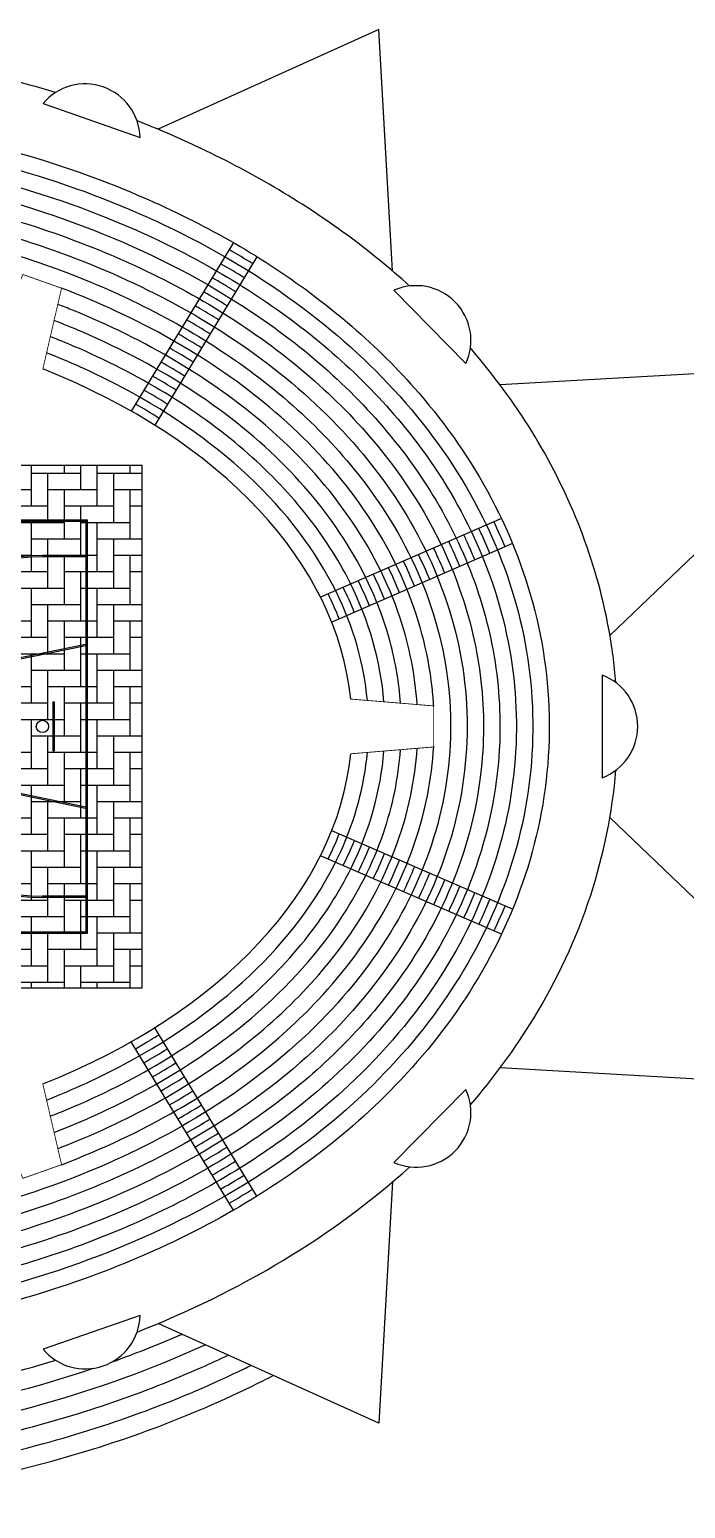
# Model space of a CAD drawing. Header units: inches. Extents: x 78 to 302, y -105 to 74.
# Drawn here: x 210.5 to 234.5, y -38.4 to 15.6 of the extents above; entities that cross this region are included whole.
import ezdxf

# ---------------------------------------------------------------- set-up
doc = ezdxf.new("R2010")
doc.units = ezdxf.units.IN
doc.header["$LTSCALE"] = 0.05
doc.header["$MEASUREMENT"] = 0
for name, color, linetype in [('Duela', 252, 'Continuous'), ('Escaleras', 4, 'Continuous'), ('rayas', 7, 'Continuous')]:
    doc.layers.add(name, color=color, linetype=linetype)

msp = doc.modelspace()

# ---------------------------------------------------------------- hatches: boundary and pattern name
at = {"layer": 'Duela'}
h = msp.add_hatch(dxfattribs=at)
h.set_pattern_fill('AR-HBONE', color=256, scale=0.15, angle=45, style=0)
h.paths.add_polyline_path([(214.6443, -0.29443), (182.4443, -0.29443), (182.4443, -19.39443), (214.6443, -19.39443)])

# ---------------------------------------------------------------- linework, layer by layer
for p, q in [((182.4443, -0.29443), (214.6443, -0.29443)), ((214.6443, -19.39443), (214.6443, -0.29443)), ((182.4443, -19.39443), (214.6443, -19.39443))]:
    msp.add_line(p, q, dxfattribs=at)
at = {"layer": 'Escaleras'}
for p, q in [((217.9728, 7.83527), (214.23883, 1.67635)), ((218.83055, 7.32118), (215.09756, 1.16387)), ((227.7606, -2.24737), (221.15275, -5.12044)), ((228.16566, -3.16169), (221.56216, -6.03287)), ((228.16535, -16.52703), (221.56216, -13.65599)), ((227.76012, -17.44128), (221.15275, -14.56842)), ((218.83066, -27.01022), (215.09756, -20.85273)), ((217.97266, -27.52389), (214.23883, -21.36521))]:
    msp.add_line(p, q, dxfattribs=at)
for points in [[(218.67523, 7.06498), (218.39283, 7.24071), (218.10683, 7.41203), (217.8174, 7.57894)], [(218.36398, 6.5516), (218.08171, 6.72728), (217.79566, 6.89853), (217.50602, 7.06535)], [(217.11961, 4.49909), (216.83809, 4.67469), (216.55192, 4.84578), (216.26134, 5.01234)], [(216.80849, 3.98592), (216.5272, 4.1615), (216.24101, 4.33257), (215.95018, 4.49909)], [(216.49739, 3.47279), (216.21635, 3.64834), (215.93013, 3.81938), (215.63901, 3.98584)], [(216.18621, 2.95952), (215.90542, 3.13503), (215.61918, 3.30604), (215.32776, 3.47245)], [(215.87513, 2.44641), (215.59463, 2.62189), (215.30836, 2.79287), (215.01662, 2.95925)], [(215.56396, 1.93316), (215.28377, 2.10859), (214.99747, 2.27955), (214.70538, 2.44588)], [(215.25296, 1.42018), (214.97308, 1.59552), (214.68672, 1.76641), (214.39424, 1.93268)], [(227.89046, -3.28134), (227.76367, -2.97275), (227.6285, -2.66785), (227.48534, -2.36706)], [(226.2394, -3.99922), (226.11343, -3.69077), (225.97803, -3.38596), (225.8336, -3.08523)], [(223.48818, -5.19544), (223.3642, -4.88765), (223.22823, -4.58307), (223.08062, -4.28221)], [(224.03843, -4.95619), (223.91386, -4.64827), (223.7779, -4.34369), (223.63099, -4.04291)], [(224.58862, -4.71697), (224.46366, -4.40886), (224.32788, -4.10421), (224.18169, -3.80347)], [(222.38721, -5.67414), (222.26437, -5.36681), (222.12815, -5.06232), (221.97886, -4.76125)], [(222.93767, -5.4348), (222.81423, -5.12721), (222.67815, -4.82267), (222.52976, -4.52172)], [(221.83686, -5.91343), (221.71466, -5.60644), (221.57827, -5.30204), (221.42793, -5.0008)], [(221.4279, -14.68805), (221.57843, -14.38689), (221.71502, -14.08257), (221.83732, -13.77563)], [(221.97876, -14.92756), (222.12823, -14.62658), (222.26467, -14.32219), (222.38767, -14.01492)], [(222.52963, -15.16708), (222.67808, -14.86625), (222.81426, -14.56173), (222.93777, -14.2541)], [(223.08028, -15.4065), (223.228, -15.1058), (223.36413, -14.80132), (223.48822, -14.49343)], [(223.63111, -15.646), (223.77808, -15.34536), (223.91408, -15.04083), (224.03865, -14.73276)], [(225.28329, -16.36436), (225.42839, -16.06377), (225.56402, -15.75912), (225.68971, -15.45064)], [(225.83378, -16.60371), (225.97839, -16.30307), (226.11397, -15.99837), (226.24002, -15.68991)], [(226.3844, -16.84312), (226.52853, -16.54248), (226.66402, -16.23776), (226.79039, -15.92921)], [(226.93469, -17.08238), (227.07839, -16.78162), (227.21381, -16.47685), (227.34047, -16.16838)], [(227.48518, -17.32174), (227.6285, -17.02097), (227.76386, -16.71619), (227.89081, -16.40767)], [(214.70532, -22.13463), (214.99743, -21.96833), (215.28375, -21.7974), (215.56395, -21.622)], [(215.01644, -22.64781), (215.30817, -22.48141), (215.59443, -22.31041), (215.87492, -22.13492)], [(215.32754, -23.16095), (215.61896, -22.99453), (215.9052, -22.82351), (216.18598, -22.648)], [(215.63869, -23.67417), (215.92977, -23.50768), (216.21596, -23.33659), (216.49698, -23.16097)], [(215.9496, -24.187), (216.24045, -24.02051), (216.52665, -23.84945), (216.80794, -23.67388)], [(216.26078, -24.70026), (216.55135, -24.53369), (216.83751, -24.36259), (217.11903, -24.18699)], [(216.57194, -25.2135), (216.86226, -25.04687), (217.1484, -24.87574), (217.43012, -24.70012)], [(216.88309, -25.72672), (217.17318, -25.56004), (217.4593, -25.38888), (217.74122, -25.21326)], [(217.19437, -26.24015), (217.48423, -26.07339), (217.77031, -25.90217), (218.05239, -25.7265)], [(217.81685, -27.26689), (218.10632, -27.10002), (218.39236, -26.92875), (218.67477, -26.75308)]]:
    msp.add_open_spline(points, degree=3, dxfattribs=at)
for points, knots in [([(218.05286, 6.03843), (217.94664, 6.10456), (217.83986, 6.17006), (217.55478, 6.34234), (217.37552, 6.44804), (217.19479, 6.552)], [10.228269005, 10.228269005, 10.228269005, 10.228269005, 10.2431159304, 10.2431159304, 10.2677046904, 10.2677046904, 10.2677046904, 10.2677046904]), ([(217.74178, 5.52533), (217.46547, 5.69745), (217.18516, 5.86526), (216.89527, 6.03209), (216.88946, 6.03543), (216.88364, 6.03878)], [10.2279817083, 10.2279817083, 10.2279817083, 10.2279817083, 10.2674536651, 10.2674536651, 10.2682614449, 10.2682614449, 10.2682614449, 10.2682614449]), ([(217.43069, 5.01221), (217.21759, 5.14504), (217.00199, 5.2753), (216.71374, 5.44409), (216.64324, 5.48496), (216.57249, 5.52556)], [10.2276780085, 10.2276780085, 10.2276780085, 10.2276780085, 10.2588090155, 10.2588090155, 10.2688401206, 10.2688401206, 10.2688401206, 10.2688401206]), ([(227.34012, -3.52063), (227.24432, -3.28701), (227.14353, -3.05552), (227.00403, -2.7528), (226.96965, -2.6795), (226.93477, -2.60644)], [9.6840327126, 9.6840327126, 9.6840327126, 9.6840327126, 9.7143668132, 9.7143668132, 9.7241016852, 9.7241016852, 9.7241016852, 9.7241016852]), ([(226.78975, -3.75993), (226.71832, -3.58536), (226.64398, -3.41198), (226.5076, -3.10776), (226.4467, -2.97641), (226.38418, -2.84584)], [9.6835081751, 9.6835081751, 9.6835081751, 9.6835081751, 9.7069693639, 9.7069693639, 9.7249789548, 9.7249789548, 9.7249789548, 9.7249789548]), ([(225.13889, -4.47772), (225.01579, -4.17483), (224.88272, -3.87539), (224.73751, -3.57458), (224.73496, -3.5693), (224.7324, -3.56402)], [9.6816960522, 9.6816960522, 9.6816960522, 9.6816960522, 9.7271932225, 9.7271932225, 9.7280063414, 9.7280063414, 9.7280063414, 9.7280063414]), ([(225.68923, -4.23843), (225.57476, -3.95742), (225.45208, -3.67942), (225.30877, -3.37803), (225.29596, -3.35129), (225.28308, -3.32459)], [9.6823476478, 9.6823476478, 9.6823476478, 9.6823476478, 9.7229594914, 9.7229594914, 9.7269187644, 9.7269187644, 9.7269187644, 9.7269187644]), ([(224.18187, -15.88547), (224.309, -15.62424), (224.42829, -15.36), (224.55615, -15.05271), (224.5727, -15.01243), (224.58906, -14.97208)], [9.1204132458, 9.1204132458, 9.1204132458, 9.1204132458, 9.1622836487, 9.1622836487, 9.1685900504, 9.1685900504, 9.1685900504, 9.1685900504]), ([(224.73259, -16.12492), (224.78957, -16.00735), (224.84504, -15.88916), (224.98291, -15.58547), (225.06306, -15.39908), (225.13933, -15.21133)], [9.1215999478, 9.1215999478, 9.1215999478, 9.1215999478, 9.139712738, 9.139712738, 9.1679021203, 9.1679021203, 9.1679021203, 9.1679021203]), ([(214.39441, -21.62181), (214.55732, -21.52923), (214.71832, -21.4352), (215.00385, -21.26382), (215.12912, -21.18698), (215.2531, -21.10927)], [2.2926510389, 2.2926510389, 2.2926510389, 2.2926510389, 2.3197073732, 2.3197073732, 2.3412331336, 2.3412331336, 2.3412331336, 2.3412331336]), ([(217.50551, -26.75336), (217.52441, -26.74247), (217.54329, -26.73157), (217.83244, -26.56419), (218.09962, -26.40386), (218.3635, -26.23966)], [8.5823327033, 8.5823327033, 8.5823327033, 8.5823327033, 8.5848535015, 8.5848535015, 8.6209618721, 8.6209618721, 8.6209618721, 8.6209618721])]:
    msp.add_open_spline(points, degree=3, knots=knots, dxfattribs=at)
at = {"layer": 'rayas'}
for p, q in [((211.02018, 12.91528), (214.56092, 11.68008)), ((223.83233, 6.09239), (226.45897, 3.41596)), ((198.5693, -2.29443), (212.6443, -2.29443)), ((198.5693, -2.34443), (212.5943, -2.34443)), ((212.5943, -17.34443), (212.5943, -2.34443)), ((212.6443, -17.39443), (212.6443, -2.29443)), ((212.6193, -3.59443), (210.9993, -3.59443)), ((212.6193, -3.64443), (210.9993, -3.64443)), ((212.5693, -6.84443), (206.7693, -8.04443)), ((212.57943, -6.89339), (206.7943, -8.09032)), ((231.43975, -7.96947), (231.43974, -11.71947)), ((211.3743, -8.94443), (211.3743, -10.73796)), ((211.3743, -8.94443), (211.4243, -8.94443)), ((211.4243, -8.94443), (211.4243, -10.73796)), ((211.3743, -10.73796), (211.4243, -10.73796)), ((212.5693, -12.84443), (206.7693, -11.64443)), ((212.57943, -12.79547), (206.7943, -11.59854)), ((212.6193, -16.04443), (210.9993, -16.04443)), ((212.6193, -16.09443), (210.9993, -16.09443)), ((198.5693, -17.34443), (212.5943, -17.34443)), ((198.5693, -17.39443), (212.6443, -17.39443)), ((226.463, -23.10943), (223.82807, -25.7777)), ((214.56283, -31.37381), (211.01875, -32.59937))]:
    msp.add_line(p, q, dxfattribs=at)
for points in [[(223.7786, 6.80264), (223.27765, 15.62081), (215.22067, 11.97585)], [(231.72257, -6.52211), (242.13371, 3.45679), (227.70867, 2.63701)], [(231.72257, -13.16675), (242.13371, -23.14565), (227.70867, -22.32587)], [(223.7786, -26.4915), (223.27765, -35.30967), (215.22067, -31.6647)]]:
    msp.add_lwpolyline(points, dxfattribs=at)
at = {"layer": 'rayas', "const_width": 0.03}
for points in [[(211.01183, 3.21767), (211.69565, 6.16982), (210.28137, 6.67177), (209.12812, 3.89319)], [(222.2565, -8.84443), (225.28508, -9.09443), (225.28514, -10.59443), (222.2565, -10.84443)], [(211.01183, -22.90652), (211.69565, -25.85868), (210.28137, -26.36062), (209.12812, -23.58204)]]:
    msp.add_lwpolyline(points, dxfattribs=at)
at = {"layer": 'rayas'}
msp.add_circle((210.9993, -9.84443), 0.225, dxfattribs=at)
for centre, radius, start, end in [((212.55836, 11.6321), 2.00313, 1.372518, 140.164552), ((224.64254, 4.26043), 2.00313, 335.06598, 113.858014), ((210.94309, -9.84443), 6.25025, 89.480613, 270.519387), ((210.94309, -9.84443), 6.20025, 89.480613, 270.519387), ((230.73483, -9.84447), 2.00313, 290.603837, 69.39587), ((224.64396, -23.94826), 2.00313, 245.964098, 24.756132), ((212.56041, -31.32039), 2.00313, 219.679596, 358.47163)]:
    msp.add_arc(centre, radius, start, end, dxfattribs=at)
for start_param, end_param in [(3.20681275, 4.16006458), (2.12312073, 3.07637256)]:
    msp.add_ellipse((198.5443, -9.84443), major_axis=(-23.76273, 0), ratio=0.64569911, start_param=start_param, end_param=end_param, dxfattribs=at)
for points, knots in [([(211.47955, 13.31991), (211.15296, 13.41905), (210.82472, 13.51423), (208.38492, 14.1894), (206.21279, 14.61165), (202.72011, 15.02841), (201.41797, 15.12758), (200.113, 15.1717)], [4.272538606, 4.272538606, 4.272538606, 4.272538606, 4.307275551, 4.307275551, 4.529549328, 4.529549328, 4.660093969, 4.660093969, 4.660093969, 4.660093969]), ([(167.58157, -9.84443), (167.58157, -11.17899), (167.73852, -12.50426), (168.64916, -16.37899), (169.83667, -18.77349), (172.9915, -22.97349), (174.94379, -24.76889), (180.2216, -28.3979), (183.78893, -29.9579), (191.38807, -31.99015), (195.42436, -32.46025), (202.48413, -32.31559), (205.51417, -31.93731), (211.36314, -30.54679), (214.17928, -29.52888), (219.34564, -26.84411), (221.7014, -25.17703), (224.79054, -22.05438), (225.77627, -20.83745), (227.45042, -18.19525), (228.13689, -16.77217), (229.11868, -13.77842), (229.41399, -12.21255), (229.55975, -9.04429), (229.40945, -7.44759), (228.68855, -4.37116), (228.12161, -2.89012), (226.65559, -0.12352), (225.75819, 1.16514), (223.23694, 4.08138), (221.4689, 5.58867), (217.57656, 8.16516), (215.44782, 9.23518), (208.63292, 11.83257), (203.56648, 12.70361), (193.42828, 12.69219), (188.364, 11.81106), (181.45308, 9.15583), (179.23321, 8.01952), (175.60373, 5.54143), (174.12005, 4.28458), (171.72399, 1.68), (170.75827, 0.378), (169.35576, -2.0988), (168.84764, -3.23038), (168.07367, -5.58761), (167.80723, -6.81018), (167.61333, -8.64613), (167.58157, -9.2447), (167.58157, -9.84443)], [0, 0, 0, 0, 0.15072862, 0.15072862, 0.45218586, 0.45218586, 0.7536431, 0.7536431, 1.17799941, 1.17799941, 1.60235572, 1.60235572, 1.92376819, 1.92376819, 2.2484611, 2.2484611, 2.57315401, 2.57315401, 2.75278641, 2.75278641, 2.93241882, 2.93241882, 3.11205123, 3.11205123, 3.29168363, 3.29168363, 3.47131604, 3.47131604, 3.65094844, 3.65094844, 3.91481199, 3.91481199, 4.17867555, 4.17867555, 4.71402068, 4.71402068, 5.24936581, 5.24936581, 5.52574649, 5.52574649, 5.7469954, 5.7469954, 5.932487, 5.932487, 6.07396896, 6.07396896, 6.21545092, 6.21545092, 6.28318531, 6.28318531, 6.28318531, 6.28318531]), ([(168.18157, -9.84443), (168.18157, -11.14687), (168.33651, -12.44075), (169.23617, -16.22417), (170.41008, -18.56483), (173.53804, -22.67364), (175.47805, -24.4329), (180.76829, -28.0077), (184.37445, -29.54144), (192.05873, -31.49406), (196.14012, -31.90967), (204.22712, -31.60234), (208.2308, -30.88296), (213.98262, -28.89392), (215.94365, -28.00967), (219.54337, -25.91656), (221.18902, -24.71525), (223.82178, -22.24165), (224.87282, -21.03098), (226.62679, -18.44543), (227.34064, -17.07839), (228.39409, -14.19626), (228.73086, -12.68191), (228.97575, -9.60888), (228.87905, -8.05035), (228.26693, -5.03203), (227.75398, -3.57179), (226.31882, -0.69185), (225.36249, 0.71041), (223.14811, 3.26162), (221.88806, 4.41426), (217.60163, 7.62888), (214.18019, 9.26879), (206.81683, 11.48653), (202.87389, 12.06225), (194.96709, 12.13038), (191.00589, 11.6236), (184.90384, 9.91183), (182.61605, 9.02146), (178.60354, 6.91676), (176.84343, 5.74849), (174.00288, 3.31347), (172.85666, 2.11062), (170.88122, -0.52799), (170.05312, -1.9645), (168.81518, -5.02368), (168.40953, -6.64867), (168.2059, -8.8146), (168.18157, -9.32911), (168.18157, -9.84443)], [0, 0, 0, 0, 0.15247435, 0.15247435, 0.45742304, 0.45742304, 0.76237173, 0.76237173, 1.19583595, 1.19583595, 1.62930016, 1.62930016, 2.06276438, 2.06276438, 2.30396781, 2.30396781, 2.53956567, 2.53956567, 2.72843521, 2.72843521, 2.90956044, 2.90956044, 3.09068566, 3.09068566, 3.27181088, 3.27181088, 3.45293611, 3.45293611, 3.65262186, 3.65262186, 3.85230761, 3.85230761, 4.27562567, 4.27562567, 4.69894373, 4.69894373, 5.12226179, 5.12226179, 5.39465257, 5.39465257, 5.63755551, 5.63755551, 5.83265632, 5.83265632, 6.02775713, 6.02775713, 6.22285793, 6.22285793, 6.28318531, 6.28318531, 6.28318531, 6.28318531]), ([(224.4077, 6.24974), (223.68206, 6.90696), (222.92191, 7.52435), (220.41311, 9.36683), (218.55775, 10.44931), (215.89907, 11.69362), (215.18041, 12.00201), (214.45083, 12.28867)], [3.760863711, 3.760863711, 3.760863711, 3.760863711, 3.862727998, 3.862727998, 4.085001775, 4.085001775, 4.165396813, 4.165396813, 4.165396813, 4.165396813]), ([(168.78157, -9.84443), (168.78157, -11.11471), (168.93453, -12.37722), (169.8235, -16.06939), (170.98426, -18.35661), (174.08749, -22.37518), (176.01699, -24.09894), (180.37621, -26.99013), (182.80964, -28.15936), (189.19149, -30.35883), (193.3243, -31.07177), (201.651, -31.27687), (205.83703, -30.76922), (212.15788, -28.97788), (214.46868, -28.06158), (218.55184, -25.86492), (220.35451, -24.6203), (223.24554, -21.99677), (224.40163, -20.68181), (226.20001, -17.98168), (226.88724, -16.62838), (227.85508, -13.85934), (228.15361, -12.45159), (228.36789, -9.6005), (228.27946, -8.157), (227.72822, -5.35298), (227.26698, -3.99139), (226.03372, -1.4221), (225.26287, -0.21221), (222.97623, 2.66141), (221.28438, 4.19829), (217.49775, 6.8335), (215.40004, 7.93418), (209.21946, 10.37798), (204.84309, 11.26331), (195.97625, 11.6512), (191.4888, 11.15088), (184.0838, 9.04652), (181.03338, 7.70987), (176.60885, 4.81878), (175.01882, 3.49883), (172.61019, 0.86303), (171.69886, -0.37818), (170.32791, -2.83312), (169.81946, -4.01836), (169.08846, -6.48442), (168.86625, -7.76143), (168.78826, -9.31441), (168.78157, -9.57934), (168.78157, -9.84443)], [0, 0, 0, 0, 0.15434907, 0.15434907, 0.4630472, 0.4630472, 0.77174534, 0.77174534, 1.08044347, 1.08044347, 1.53254259, 1.53254259, 1.98464172, 1.98464172, 2.26543704, 2.26543704, 2.52328754, 2.52328754, 2.73515017, 2.73515017, 2.91932473, 2.91932473, 3.0936077, 3.0936077, 3.26789068, 3.26789068, 3.44217365, 3.44217365, 3.61645662, 3.61645662, 3.88955074, 3.88955074, 4.16264486, 4.16264486, 4.64482298, 4.64482298, 5.1270011, 5.1270011, 5.50386167, 5.50386167, 5.75002432, 5.75002432, 5.93690162, 5.93690162, 6.09393825, 6.09393825, 6.25097487, 6.25097487, 6.28318531, 6.28318531, 6.28318531, 6.28318531]), ([(169.38157, -9.84443), (169.38157, -11.0826), (169.53261, -12.31379), (170.41128, -15.91498), (171.55956, -18.14932), (174.64077, -22.07882), (176.56192, -23.76783), (180.91615, -26.59802), (183.35238, -27.73995), (189.41946, -29.76024), (193.17958, -30.41715), (201.68342, -30.73315), (206.43758, -30.11459), (213.70787, -27.78341), (216.45479, -26.48589), (221.2703, -23.19513), (223.34525, -21.19837), (225.75257, -17.56376), (226.44658, -16.15907), (227.40825, -13.20904), (227.675, -11.66494), (227.72389, -8.94771), (227.60995, -7.78037), (227.12705, -5.50503), (226.75889, -4.39408), (225.80136, -2.27193), (225.21297, -1.25899), (223.17551, 1.6043), (221.45901, 3.27653), (216.33254, 7.00671), (212.52872, 8.67796), (205.14448, 10.52367), (201.66635, 10.9258), (194.72089, 10.86712), (191.25512, 10.40888), (185.2231, 8.78371), (182.59831, 7.73739), (178.60592, 5.47957), (177.10337, 4.42523), (174.41159, 2.03992), (173.22293, 0.70868), (171.4003, -2.01516), (170.7143, -3.37344), (169.76692, -6.14962), (169.4866, -7.55907), (169.38975, -9.26937), (169.38157, -9.55678), (169.38157, -9.84443)], [0, 0, 0, 0, 0.15637571, 0.15637571, 0.46912712, 0.46912712, 0.78187853, 0.78187853, 1.09462994, 1.09462994, 1.51329184, 1.51329184, 2.03186396, 2.03186396, 2.38451783, 2.38451783, 2.7371717, 2.7371717, 2.93375287, 2.93375287, 3.13033405, 3.13033405, 3.27772113, 3.27772113, 3.42510821, 3.42510821, 3.57249529, 3.57249529, 3.86726944, 3.86726944, 4.34283578, 4.34283578, 4.72524113, 4.72524113, 5.10764648, 5.10764648, 5.43181694, 5.43181694, 5.65347047, 5.65347047, 5.875124, 5.875124, 6.06647788, 6.06647788, 6.24685665, 6.24685665, 6.28318531, 6.28318531, 6.28318531, 6.28318531]), ([(169.98157, -9.84443), (169.98157, -11.05061), (170.13077, -12.25062), (170.99972, -15.76138), (172.13641, -17.9436), (175.19912, -21.78552), (177.11468, -23.44068), (181.47039, -26.21027), (183.91306, -27.32443), (189.83104, -29.22105), (193.40937, -29.82724), (201.89611, -30.13797), (206.82418, -29.45162), (214.20022, -26.92235), (216.93228, -25.5416), (221.04914, -22.50203), (222.6017, -20.99574), (224.69373, -18.16315), (225.39819, -16.93775), (226.4668, -14.3561), (226.83033, -12.99941), (227.13591, -10.4777), (227.14178, -9.31973), (226.88126, -7.03622), (226.61787, -5.91113), (225.68568, -3.27507), (224.89266, -1.81056), (222.53828, 1.41271), (220.79934, 3.05941), (216.81583, 5.85975), (214.56981, 7.0153), (208.59299, 9.25567), (204.66351, 10.0385), (196.68675, 10.44846), (192.6425, 10.07428), (186.30111, 8.49894), (183.86162, 7.60774), (179.83909, 5.55551), (178.18146, 4.48304), (175.228, 2.02701), (173.93035, 0.64052), (171.82259, -2.42207), (171.01364, -4.09984), (170.16712, -7.1654), (169.98157, -8.50192), (169.98157, -9.84443)], [0, 0, 0, 0, 0.15858416, 0.15858416, 0.47575249, 0.47575249, 0.79292082, 0.79292082, 1.11008914, 1.11008914, 1.51413105, 1.51413105, 2.05898608, 2.05898608, 2.42304122, 2.42304122, 2.69660848, 2.69660848, 2.88007687, 2.88007687, 3.06354526, 3.06354526, 3.21492362, 3.21492362, 3.36630199, 3.36630199, 3.58245136, 3.58245136, 3.88441143, 3.88441143, 4.18637149, 4.18637149, 4.63297103, 4.63297103, 5.07957058, 5.07957058, 5.3811802, 5.3811802, 5.6230126, 5.6230126, 5.864845, 5.864845, 6.10667739, 6.10667739, 6.28318531, 6.28318531, 6.28318531, 6.28318531]), ([(170.58157, -9.84443), (170.58157, -11.01886), (170.72905, -12.18796), (171.58909, -15.60919), (172.71545, -17.74037), (175.76425, -21.49662), (177.67774, -23.11901), (182.04303, -25.82827), (184.49667, -26.91403), (190.27503, -28.68761), (193.67724, -29.24216), (200.96485, -29.49717), (204.85491, -29.08443), (211.32697, -27.39973), (214.01124, -26.33557), (218.05909, -24.0165), (219.57536, -22.9215), (222.2382, -20.45033), (223.38494, -19.07374), (225.04324, -16.31912), (225.62596, -14.97896), (226.38022, -12.19846), (226.54911, -10.75603), (226.44348, -7.88056), (226.16641, -6.45453), (225.21579, -3.72652), (224.54203, -2.42676), (222.87452, -0.00828), (221.88183, 1.11001), (219.64164, 3.15127), (218.39402, 4.07431), (214.53486, 6.4272), (211.67321, 7.60779), (205.57523, 9.21988), (202.33922, 9.65161), (195.84442, 9.73713), (192.58745, 9.39377), (186.41093, 7.94933), (183.49005, 6.85146), (179.19368, 4.44061), (177.62881, 3.32783), (175.03424, 0.9433), (173.96378, -0.30052), (172.21892, -2.99864), (171.54488, -4.45345), (170.76474, -7.23685), (170.58157, -8.5382), (170.58157, -9.84443)], [0, 0, 0, 0, 0.16101434, 0.16101434, 0.48304302, 0.48304302, 0.80507169, 0.80507169, 1.12710037, 1.12710037, 1.51661951, 1.51661951, 1.95384295, 1.95384295, 2.29661057, 2.29661057, 2.53369349, 2.53369349, 2.77077641, 2.77077641, 2.96823691, 2.96823691, 3.1656974, 3.1656974, 3.3631579, 3.3631579, 3.5606184, 3.5606184, 3.7580789, 3.7580789, 3.9555394, 3.9555394, 4.32361313, 4.32361313, 4.69168687, 4.69168687, 5.0597606, 5.0597606, 5.42783434, 5.42783434, 5.67078099, 5.67078099, 5.88744126, 5.88744126, 6.10410152, 6.10410152, 6.28318531, 6.28318531, 6.28318531, 6.28318531]), ([(171.18157, -9.84443), (171.18157, -10.98754), (171.3275, -12.12616), (172.1798, -15.45932), (173.29758, -17.54094), (176.33858, -21.21396), (178.2546, -22.80492), (182.63981, -25.45393), (185.11016, -26.5104), (190.77107, -28.1639), (194.016, -28.66603), (200.80803, -28.87735), (204.35754, -28.52338), (211.02985, -26.91524), (214.15363, -25.6645), (218.36243, -23.06882), (219.74354, -22.00355), (222.09103, -19.68981), (223.07497, -18.45374), (224.59736, -15.86658), (225.15538, -14.52619), (225.84384, -11.75525), (225.97235, -10.32202), (225.77431, -7.47967), (225.44789, -6.07695), (224.39393, -3.40166), (223.66718, -2.13199), (221.41691, 0.85026), (219.67704, 2.4393), (215.66171, 5.13182), (213.38468, 6.23781), (207.88516, 8.13885), (204.56778, 8.78958), (197.81527, 9.23337), (194.3827, 9.02756), (187.83815, 7.77385), (184.7252, 6.72835), (179.72992, 4.12879), (177.72266, 2.7055), (174.8922, -0.11555), (173.89413, -1.39554), (172.48763, -3.86883), (172.00019, -5.02504), (171.34904, -7.40409), (171.18157, -8.62252), (171.18157, -9.84443)], [0, 0, 0, 0, 0.16372082, 0.16372082, 0.49116247, 0.49116247, 0.81860412, 0.81860412, 1.14604577, 1.14604577, 1.52257405, 1.52257405, 1.92789805, 1.92789805, 2.33322204, 2.33322204, 2.56158821, 2.56158821, 2.77839213, 2.77839213, 2.98255975, 2.98255975, 3.18672738, 3.18672738, 3.390895, 3.390895, 3.59506262, 3.59506262, 3.90791871, 3.90791871, 4.2207748, 4.2207748, 4.61074697, 4.61074697, 5.00071915, 5.00071915, 5.39069133, 5.39069133, 5.70835375, 5.70835375, 5.93103322, 5.93103322, 6.10817846, 6.10817846, 6.28318531, 6.28318531, 6.28318531, 6.28318531]), ([(225.28508, -9.10526), (225.27202, -8.87583), (225.2528, -8.64672), (225.08063, -7.09968), (224.73115, -5.80135), (223.66849, -3.32568), (222.95709, -2.14767), (221.23636, 0.04329), (220.22648, 1.05939), (216.99533, 3.70164), (214.47503, 5.11008), (211.69567, 6.16997)], [3.17857337, 3.17857337, 3.17857337, 3.17857337, 3.21305355, 3.21305355, 3.41198698, 3.41198698, 3.61092041, 3.61092041, 3.80985384, 3.80985384, 4.17893135, 4.17893135, 4.17893135, 4.17893135]), ([(224.68053, -9.04453), (224.61054, -7.97545), (224.40082, -6.91436), (223.62427, -4.56689), (222.97399, -3.30048), (221.31288, -0.93921), (220.3025, 0.15962), (217.1724, 2.86217), (214.77329, 4.28148), (211.92024, 5.43951), (211.74023, 5.51059), (211.55907, 5.58017)], [3.183583903, 3.183583903, 3.183583903, 3.183583903, 3.352111166, 3.352111166, 3.567857116, 3.567857116, 3.783603067, 3.783603067, 4.150912746, 4.150912746, 4.175468947, 4.175468947, 4.175468947, 4.175468947]), ([(224.07564, -8.99459), (224.02058, -8.24158), (223.89276, -7.49209), (223.38271, -5.59256), (222.89523, -4.45978), (221.60893, -2.31283), (220.81171, -1.29671), (217.92007, 1.64242), (215.3679, 3.31326), (212.10774, 4.71718), (211.76728, 4.85626), (211.42232, 4.98983)], [3.188507549, 3.188507549, 3.188507549, 3.188507549, 3.313330704, 3.313330704, 3.510533397, 3.510533397, 3.707736091, 3.707736091, 4.124082751, 4.124082751, 4.17185519, 4.17185519, 4.17185519, 4.17185519]), ([(223.47037, -8.94463), (223.34894, -7.45628), (222.92703, -5.98491), (221.34504, -2.82276), (220.02207, -1.18176), (216.61149, 1.75943), (214.49546, 3.04438), (211.84783, 4.17465), (211.56829, 4.28883), (211.28553, 4.39927)], [3.193924626, 3.193924626, 3.193924626, 3.193924626, 3.454016197, 3.454016197, 3.784150166, 3.784150166, 4.128055247, 4.128055247, 4.168092534, 4.168092534, 4.168092534, 4.168092534]), ([(222.86383, -8.89456), (222.74119, -7.54716), (222.35847, -6.21216), (220.98472, -3.41799), (219.89299, -1.9837), (217.13155, 0.6002), (215.46192, 1.75024), (212.80156, 3.11155), (211.99025, 3.47674), (211.14869, 3.80851)], [3.200010649, 3.200010649, 3.200010649, 3.200010649, 3.448986949, 3.448986949, 3.745620415, 3.745620415, 4.042253881, 4.042253881, 4.164163588, 4.164163588, 4.164163588, 4.164163588]), ([(231.9392, -8.24383), (231.88579, -7.58982), (231.79992, -6.93902), (231.45206, -5.03501), (231.09955, -3.80586), (230.18902, -1.45054), (229.6293, -0.32208), (228.34411, 1.80682), (227.61809, 2.81038), (226.75985, 3.82815), (226.69336, 3.90601), (226.62643, 3.98343)], [3.194475548, 3.194475548, 3.194475548, 3.194475548, 3.259382419, 3.259382419, 3.386406353, 3.386406353, 3.513430288, 3.513430288, 3.640454222, 3.640454222, 3.651042711, 3.651042711, 3.651042711, 3.651042711]), ([(211.14868, -23.49735), (212.13877, -23.10697), (213.08699, -22.67034), (215.83735, -21.19967), (217.46956, -20.02583), (220.14689, -17.40157), (221.19189, -15.95064), (222.42303, -13.24602), (222.75156, -12.02523), (222.86365, -10.79431)], [2.119022413, 2.119022413, 2.119022413, 2.119022413, 2.262453086, 2.262453086, 2.559086552, 2.559086552, 2.855720017, 2.855720017, 3.083170424, 3.083170424, 3.083170424, 3.083170424]), ([(211.28553, -24.08813), (211.50727, -24.00152), (211.72703, -23.9126), (214.32809, -22.82278), (216.4598, -21.55064), (219.9769, -18.57225), (221.36146, -16.86324), (222.94302, -13.64847), (223.35004, -12.20345), (223.46968, -10.74429)], [2.115091178, 2.115091178, 2.115091178, 2.115091178, 2.146490352, 2.146490352, 2.490307237, 2.490307237, 2.834124122, 2.834124122, 3.08921707, 3.08921707, 3.08921707, 3.08921707]), ([(211.42233, -24.67872), (211.82353, -24.52333), (212.21863, -24.36049), (214.7722, -23.24179), (216.72902, -22.06705), (219.75512, -19.57601), (220.91886, -18.31945), (222.52052, -15.93997), (223.06667, -14.85829), (223.78823, -12.74564), (223.99969, -11.72381), (224.07537, -10.69429)], [2.111322663, 2.111322663, 2.111322663, 2.111322663, 2.1668911, 2.1668911, 2.476651641, 2.476651641, 2.731787004, 2.731787004, 2.923957507, 2.923957507, 3.094692173, 3.094692173, 3.094692173, 3.094692173]), ([(211.55908, -25.26907), (211.65859, -25.23084), (211.75774, -25.19216), (214.29362, -24.1878), (216.5089, -22.94782), (220.27032, -19.9922), (221.81575, -18.27262), (223.63848, -15.09668), (224.16276, -13.74044), (224.56515, -11.78525), (224.64243, -11.21585), (224.67997, -10.64438)], [2.10770599, 2.10770599, 2.10770599, 2.10770599, 2.121195759, 2.121195759, 2.45395658, 2.45395658, 2.7867174, 2.7867174, 3.009485213, 3.009485213, 3.099597151, 3.099597151, 3.099597151, 3.099597151]), ([(211.69172, -25.86008), (213.18404, -25.29135), (214.60196, -24.62257), (217.88056, -22.72247), (219.62241, -21.37599), (222.05442, -18.78176), (222.90322, -17.63266), (224.27474, -15.12973), (224.77853, -13.77262), (225.17398, -11.78068), (225.25084, -11.17583), (225.28514, -10.56894)], [2.10406581, 2.10406581, 2.10406581, 2.10406581, 2.30220692, 2.30220692, 2.59715086, 2.59715086, 2.80131714, 2.80131714, 3.01412012, 3.01412012, 3.10532009, 3.10532009, 3.10532009, 3.10532009]), ([(226.62785, -23.67124), (227.47262, -22.69436), (228.24538, -21.64694), (229.78564, -19.12245), (230.49817, -17.60704), (231.4969, -14.53746), (231.811, -13.00524), (231.93924, -11.44508)], [2.632194148, 2.632194148, 2.632194148, 2.632194148, 2.76582251, 2.76582251, 2.934009134, 2.934009134, 3.088887846, 3.088887846, 3.088887846, 3.088887846]), ([(214.45307, -31.97642), (216.31762, -31.24368), (218.11034, -30.36922), (221.4449, -28.35423), (222.99287, -27.22191), (224.40959, -25.93763)], [2.117825993, 2.117825993, 2.117825993, 2.117825993, 2.323323512, 2.323323512, 2.522371158, 2.522371158, 2.522371158, 2.522371158]), ([(200.11239, -34.8606), (200.78877, -34.83769), (201.46436, -34.79999), (205.32555, -34.49933), (208.47302, -33.92192), (211.48148, -33.00812)], [1.623006396, 1.623006396, 1.623006396, 1.623006396, 1.690656664, 1.690656664, 2.010666259, 2.010666259, 2.010666259, 2.010666259])]:
    msp.add_open_spline(points, degree=3, knots=knots, dxfattribs=at)
at = {"layer": 'rayas', "color": 1}
for points, knots in [([(213.54693, -33.06375), (214.3538, -32.77551), (215.14927, -32.46198), (215.98269, -32.10056), (216.03391, -32.07821), (216.08507, -32.05576)], [8.3593810373, 8.3593810373, 8.3593810373, 8.3593810373, 8.4454610147, 8.4454610147, 8.4511041781, 8.4511041781, 8.4511041781, 8.4511041781]), ([(179.31148, -32.82062), (182.57193, -34.37981), (186.06847, -35.48081), (193.38773, -36.86594), (197.22022, -37.11804), (204.12853, -36.76523), (207.21521, -36.30784), (212.47995, -34.96388), (214.70038, -34.20552), (217.14637, -33.1167), (217.46244, -32.97092), (217.77634, -32.82089)], [7.21652289, 7.21652289, 7.21652289, 7.21652289, 7.56892236, 7.56892236, 7.93291501, 7.93291501, 8.23065862, 8.23065862, 8.45750632, 8.45750632, 8.49141652, 8.49141652, 8.49141652, 8.49141652]), ([(180.15088, -32.44088), (183.01609, -33.75572), (186.06395, -34.71963), (192.7721, -36.08264), (196.46055, -36.38259), (203.7973, -36.13924), (207.44387, -35.59717), (212.99969, -34.05076), (215.0096, -33.32542), (216.93681, -32.44108)], [7.23616663, 7.23616663, 7.23616663, 7.23616663, 7.54909138, 7.54909138, 7.90521461, 7.90521461, 8.26133783, 8.26133783, 8.47177639, 8.47177639, 8.47177639, 8.47177639]), ([(178.48292, -33.19546), (180.03242, -33.96583), (181.63504, -34.63126), (185.21598, -35.86541), (187.20967, -36.39444), (193.28692, -37.58573), (197.4728, -37.85004), (204.80787, -37.39189), (207.97622, -36.88053), (213.57426, -35.36033), (216.03807, -34.4514), (218.45729, -33.26881), (218.53117, -33.2324), (218.60495, -33.19575)], [7.19782439, 7.19782439, 7.19782439, 7.19782439, 7.36351747, 7.36351747, 7.55916576, 7.55916576, 7.95046232, 7.95046232, 8.25239035, 8.25239035, 8.50222606, 8.50222606, 8.5101098, 8.5101098, 8.5101098, 8.5101098]), ([(198.90196, -35.58582), (201.4249, -35.56667), (203.94542, -35.34492), (208.61575, -34.54243), (210.77683, -34.00438), (212.86621, -33.30004)], [7.865700364, 7.865700364, 7.865700364, 7.865700364, 8.114074711, 8.114074711, 8.335267961, 8.335267961, 8.335267961, 8.335267961]), ([(177.66432, -33.5658), (178.16565, -33.82422), (178.67253, -34.07148), (181.54566, -35.39885), (184.01515, -36.2587), (190.57875, -37.93108), (194.77234, -38.42064), (203.14923, -38.35033), (207.32997, -37.79251), (214.00824, -35.96014), (216.60328, -34.98506), (219.18778, -33.68674), (219.30577, -33.6267), (219.42347, -33.56605)], [7.18002149, 7.18002149, 7.18002149, 7.18002149, 7.23304097, 7.23304097, 7.4776183, 7.4776183, 7.86686179, 7.86686179, 8.25610528, 8.25610528, 8.51547045, 8.51547045, 8.52791056, 8.52791056, 8.52791056, 8.52791056])]:
    msp.add_open_spline(points, degree=3, knots=knots, dxfattribs=at)

doc.saveas('drawing.dxf')
